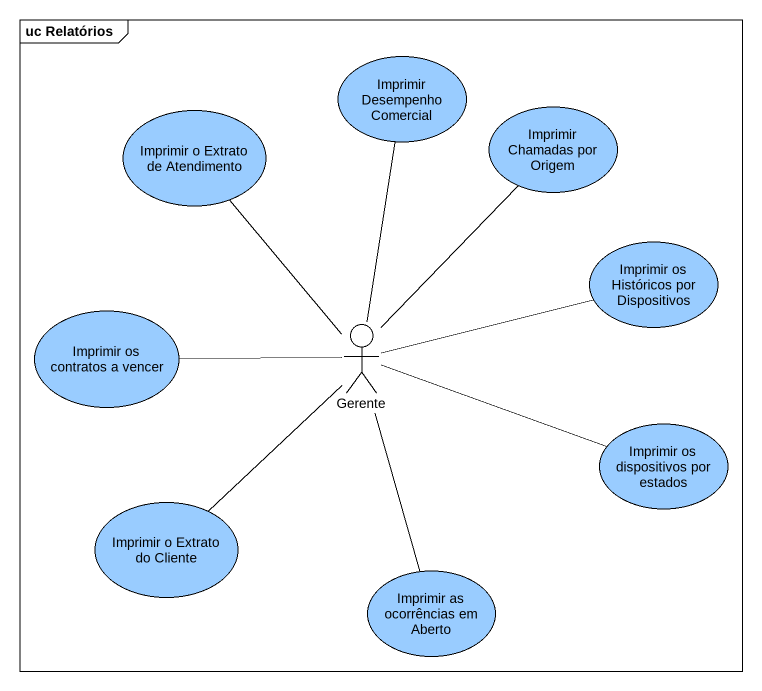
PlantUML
@startuml
mainframe uc Relatórios
usecase "Imprimir Desempenho Comercial" as Imprimir_Desempenho #99CCFF
usecase "Imprimir o Extrato de Atendimento" as Imprimir_o_Extrato_de #99CCFF
usecase "Imprimir Chamadas por Origem" as Imprimir_Chamadas_por_Origem #99CCFF
usecase "Imprimir os Históricos por Dispositivos" as Imprimir_os_Históricos_por #99CCFF
usecase "Imprimir os contratos a vencer" as Imprimir_os_contratos_a #99CCFF
actor Gerente
usecase "Imprimir os dispositivos por estados" as Imprimir_os_dispositivos #99CCFF
usecase "Imprimir o Extrato do Cliente" as Imprimir_o_Extrato_do #99CCFF
usecase "Imprimir as ocorrências em Aberto" as Imprimir_as_ocorrências_em #99CCFF
Gerente -up- Imprimir_Desempenho
Gerente -up- Imprimir_o_Extrato_de
Gerente -up- Imprimir_Chamadas_por_Origem
Gerente -right- Imprimir_os_Históricos_por
Gerente -left- Imprimir_os_contratos_a
Gerente -right- Imprimir_os_dispositivos
Gerente -- Imprimir_o_Extrato_do
Gerente -- Imprimir_as_ocorrências_em
@enduml
